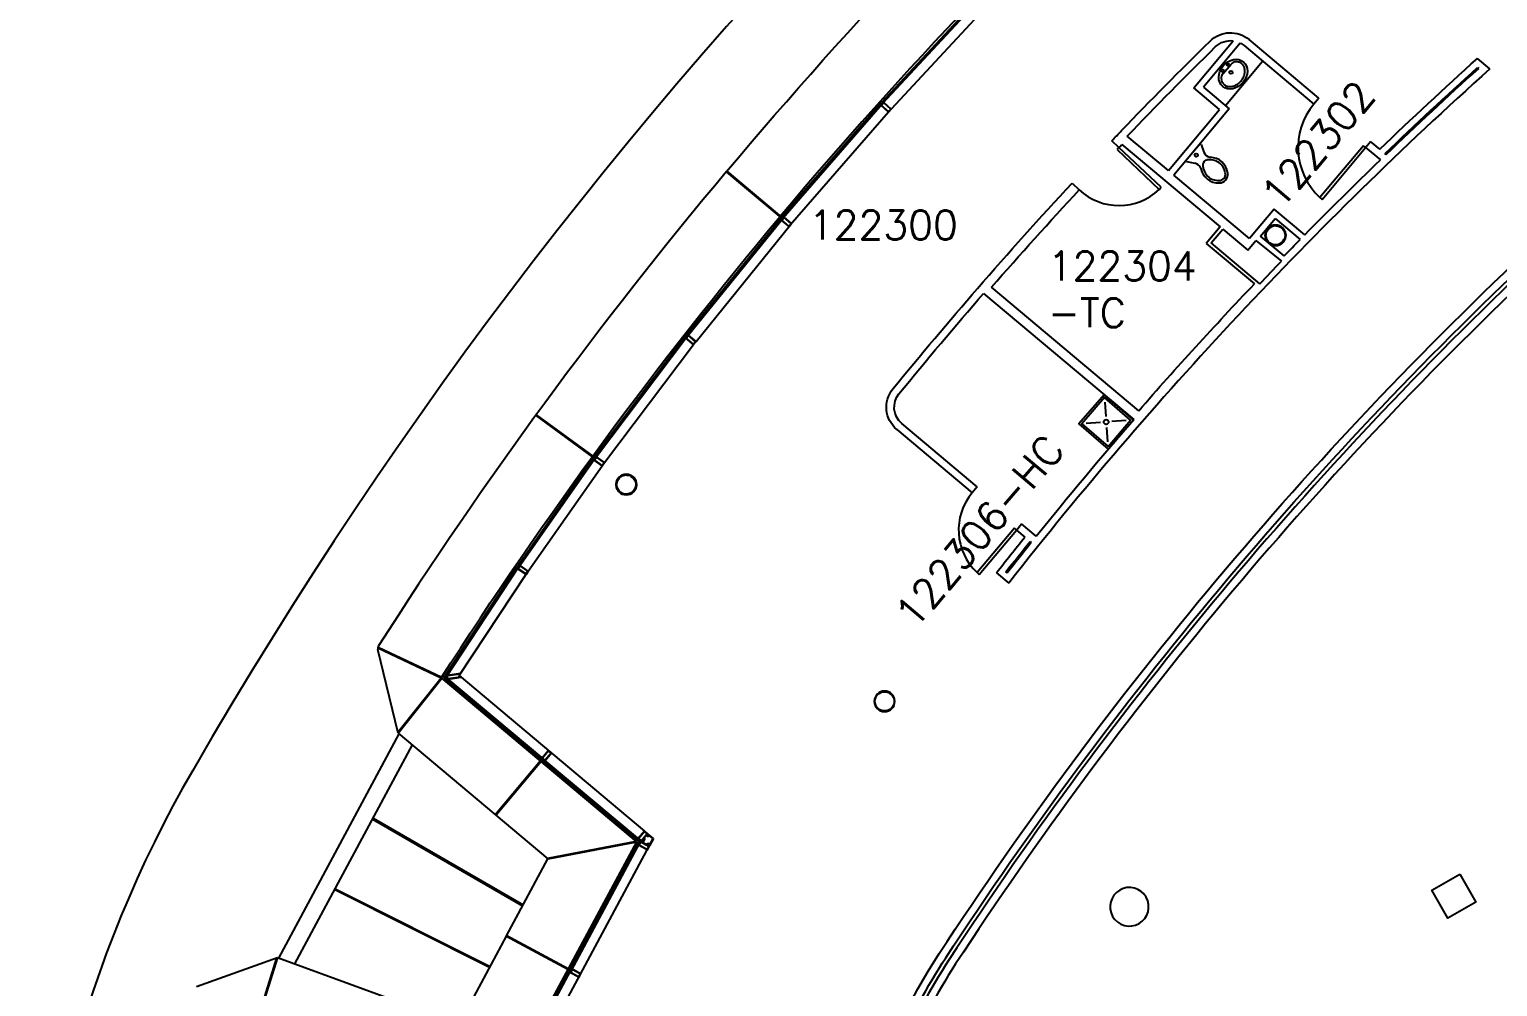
# Model space of a CAD drawing. Extents: x -1850 to 1494, y 4831 to 7402.
# Drawn here: x -1850 to -937, y 5833 to 6428 of the extents above; entities that cross this region are included whole.
import ezdxf

# ---------------------------------------------------------------- set-up
doc = ezdxf.new("R2010")
doc.units = 0
doc.header["$LTSCALE"] = 48
doc.header["$MEASUREMENT"] = 0
doc.layers.get('0').update_dxf_attribs({"linetype": 'CONTINUOUS'})
for name, color, linetype in [('ARDOOR', 7, 'CONTINUOUS'), ('ARROOMNO', 4, 'CONTINUOUS'), ('ARWALL', 7, 'CONTINUOUS'), ('COL', 14, 'CONTINUOUS'), ('EXWALL', 8, 'CONTINUOUS'), ('EXWINDOW', 8, 'CONTINUOUS'), ('MILL', 1, 'CONTINUOUS'), ('MPFIXTURE', 3, 'CONTINUOUS'), ('ROOF', 8, 'CONTINUOUS')]:
    doc.layers.add(name, color=color, linetype=linetype)
doc.styles.add('ROMANS', font='romans.shx', dxfattribs={"height": 18})

# ---------------------------------------------------------------- blocks, each defined once
blk = doc.blocks.new('*U37')
at = {"linetype": 'CONTINUOUS', "flags": 128}
blk.add_lwpolyline([(-0.533, 0, 1), (0.533, 0, 1), (-0.533, 0)], format="xyb", dxfattribs=at)
at = {"linetype": 'CONTINUOUS'}
blk.add_arc((0, 0), 0.5, 0, 359.99999, dxfattribs=at)
blk = doc.blocks.new('SNK-JC-1')
for p, q in [((9.53, 14.47), (3.25, 20.75)), ((14.47, 14.47), (20.75, 20.75)), ((3.25, 3.25), (9.53, 9.53)), ((20.75, 3.25), (14.47, 9.53))]:
    blk.add_line(p, q)
at = {"flags": 128}
for points in [[(0, 24), (0, 0), (24, 0), (24, 24)], [(1.25, 22.75), (1.25, 1.25), (22.75, 1.25), (22.75, 22.75)]]:
    blk.add_lwpolyline(points, close=True, dxfattribs=at)
blk.add_circle((12, 12), 1.5)
blk = doc.blocks.new('3-00-DR')
at = {"color": 0}
for p, q in [((0, 36), (0, 0)), ((1.75, 36), (0, 36)), ((1.75, 0), (1.75, 36)), ((0, 0), (1.75, 0))]:
    blk.add_line(p, q, dxfattribs=at)
blk.add_arc((-0.08, -0.03), 36.08, 0.04901, 87.09698, dxfattribs=at)
blk = doc.blocks.new('3-06-DR')
at = {"color": 0}
for p, q in [((0, 42), (0, 0)), ((1.75, 42), (0, 42)), ((1.75, 0), (1.75, 42)), ((0, 0), (1.75, 0))]:
    blk.add_line(p, q, dxfattribs=at)
blk.add_arc((-0.07, -0.03), 42.07, 0.03589, 87.52636, dxfattribs=at)
blk = doc.blocks.new('SNK-OVL')
blk.add_line((-4.02, 3.25), (4.02, 3.25))
for centre, radius in [((-2.5, 4.5), 0.75), ((0, 0), 1), ((2.5, 4.5), 0.75)]:
    blk.add_circle(centre, radius)
for centre, start, end in [((-4.02, -0.75), 90, 137.92062), ((4.02, -0.75), 42.10121, 90)]:
    blk.add_arc(centre, 4, start, end)
blk.add_ellipse((0, -1.75), major_axis=(10, 0), ratio=0.8)
blk.add_open_spline([(-6.99, 1.93), (-7.38, 1.5), (-7.69, 1.05), (-8.28, -0.11), (-8.47, -0.82), (-8.53, -2.26), (-8.4, -2.98), (-7.83, -4.37), (-7.38, -5.05), (-6.18, -6.26), (-5.43, -6.8), (-3.72, -7.64), (-2.75, -7.95), (-0.74, -8.27), (0.31, -8.29), (2.35, -8.04), (3.33, -7.78), (5.1, -7), (5.89, -6.49), (7.17, -5.31), (7.66, -4.65), (8.32, -3.27), (8.49, -2.55), (8.5, -1.81), (8.5, -1.78), (8.5, -1.75), (8.5, -1.14), (8.39, -0.54), (7.91, 0.71), (7.52, 1.35), (6.99, 1.93)], degree=3, knots=[2.515773, 2.515773, 2.515773, 2.515773, 2.756182, 2.756182, 3.107509, 3.107509, 3.458835, 3.458835, 3.810162, 3.810162, 4.161488, 4.161488, 4.512815, 4.512815, 4.864141, 4.864141, 5.215468, 5.215468, 5.566794, 5.566794, 5.918121, 5.918121, 6.269447, 6.269447, 6.283185, 6.283185, 6.283185, 6.580082, 6.580082, 6.909232, 6.909232, 6.909232, 6.909232])
blk = doc.blocks.new('TLT-WALL')
for p, q in [((-7, 0), (7, 0)), ((-7, -0.75), (-7, 0)), ((-7, -0.75), (-4.5, -5.25)), ((7, -0.75), (4.5, -5.25)), ((7, -0.75), (7, 0))]:
    blk.add_line(p, q)
blk.add_circle((0, -2.75), 1)
for centre, radius, start, end in [((-9, -7.75), 5.15, 333.62223, 29.0546), ((0, -12.09), 3, 51.29885, 128.70115), ((9, -7.75), 5.15, 150.9454, 206.37777), ((4.17, -17.29), 11.17, 141.80297, 221.62671), ((4.17, -17.29), 9.67, 128.70115, 221.62671), ((-6.18, -9.15), 2, 321.80297, 333.62223), ((-4.17, -17.29), 9.67, 318.37329, 51.29885), ((-4.17, -17.29), 11.17, 318.37329, 38.19703), ((6.18, -9.15), 2, 206.37777, 218.19703), ((-5.67, -26.04), 2, 38.98795, 41.62671), ((0, -21.45), 5.3, 218.98795, 321.01205), ((-5.67, -26.04), 3.5, 38.98795, 41.62671), ((0, -21.45), 3.8, 218.98795, 321.01205), ((5.67, -26.04), 3.5, 138.37329, 141.01205), ((5.67, -26.04), 2, 138.37329, 141.01205)]:
    blk.add_arc(centre, radius, start, end)

msp = doc.modelspace()

# ---------------------------------------------------------------- linework, layer by layer
at = {"layer": 'ARWALL'}
for p, q in [((-1126.12, 6391.68), (-1101.56, 6420.97)), ((-1097.18, 6419.58), (-1120.13, 6392.21)), ((-1094.86, 6418.02), (-1051.47, 6381.61)), ((-1048.34, 6385.35), (-1091.73, 6421.75)), ((-942.04, 6403.53), (-949.75, 6410.01)), ((-949.66, 6404.38), (-949, 6403.83)), ((-1110.02, 6378.19), (-1126.12, 6391.68)), ((-1120.13, 6392.21), (-1104.03, 6378.72)), ((-1048.34, 6385.35), (-1051.47, 6381.61)), ((-1141.79, 6340.27), (-1110.02, 6378.19)), ((-1104.03, 6378.72), (-1138.53, 6337.54)), ((-1141.79, 6340.27), (-1167.43, 6361.79)), ((-1172.58, 6354.61), (-1177.04, 6358.8)), ((-1170.72, 6356.55), (-1109.78, 6305.42)), ((-1019.3, 6354.61), (-1016.16, 6358.35)), ((-1019.3, 6354.61), (-1010.11, 6346.9)), ((-1010.51, 6353.6), (-1016.16, 6358.35)), ((-1006.57, 6350.3), (-1007.23, 6350.85)), ((-1091.48, 6298.06), (-1138.53, 6337.54)), ((-1201.72, 6332.59), (-1197.26, 6328.39)), ((-1076.05, 6316.44), (-1091.48, 6298.06)), ((-1057.05, 6300.5), (-1076.05, 6316.44)), ((-1084.71, 6299.51), (-1075.53, 6310.46)), ((-1075.53, 6310.46), (-1060.04, 6297.46)), ((-1109.78, 6305.42), (-1118.36, 6295.07)), ((-1115.2, 6295.36), (-1108.06, 6303.97)), ((-1108.06, 6303.97), (-1092.54, 6290.96)), ((-1092.54, 6290.96), (-1087.51, 6296.96)), ((-1087.51, 6296.96), (-1071.64, 6283.95)), ((-1069.89, 6287.37), (-1084.71, 6299.51)), ((-1118.36, 6295.07), (-1088.39, 6269.93)), ((-1085.12, 6269.92), (-1115.2, 6295.36)), ((-1256.78, 6263.97), (-1163.39, 6185.65)), ((-1160.33, 6191.07), (-1251.8, 6267.79)), ((-1310.7, 6179.48), (-1263.82, 6140.14)), ((-1260.68, 6143.87), (-1307.57, 6183.21)), ((-1260.68, 6143.87), (-1263.82, 6140.14)), ((-1236.24, 6117), (-1233.1, 6120.73)), ((-1236.24, 6117), (-1231.06, 6112.65)), ((-1224.09, 6113.16), (-1233.1, 6120.73)), ((-1227.8, 6109.92), (-1227.14, 6109.36)), ((-1248.7, 6090.42), (-1241.05, 6083.99)), ((-1242.16, 6090.47), (-1242.82, 6091.03))]:
    msp.add_line(p, q, dxfattribs=at)
at = {"layer": 'ARWALL', "extrusion": (0, 0, -1)}
for centre, radius, start, end in [((1103.3, 6407.96), 18, 45.53982, 130), ((-736.84, 4532.82), 2645.22, 43.84412, 45.53982), ((-736.84, 4532.82), 2640.34, 43.84441, 45.53982), ((1103.3, 6407.96), 13.13, 45.53982, 97.6134), ((1103.3, 6407.96), 13.13, 117.76797, 130), ((-736.82, 4532.78), 2523.59, 46.18011, 48.06239), ((-736.82, 4532.78), 2519.34, 46.19058, 47.97847), ((-736.84, 4532.83), 2518.47, 46.1914, 47.97992), ((-736.84, 4532.82), 2645.22, 43.65355, 43.84412), ((-736.84, 4532.82), 2639.09, 43.65446, 43.71297), ((-736.84, 4532.83), 2518.47, 44.57813, 46.07985), ((-736.84, 4532.82), 2645.22, 40.96745, 42.87378), ((-736.84, 4532.82), 2639.09, 41.10273, 42.87288), ((-736.84, 4532.83), 2518.47, 44.16033, 44.48113), ((-737.14, 4533.01), 2414.72, 33.15934, 46.87665), ((-737.14, 4533.01), 2409.84, 33.15934, 46.73057), ((-736.84, 4532.83), 2517.34, 43.63391, 44.07684), ((-736.84, 4532.83), 2519.72, 41.15535, 43.58265), ((-736.84, 4532.82), 2645.22, 39.19912, 40.96745), ((-736.84, 4532.82), 2640.34, 39.19912, 40.96926), ((1299.13, 6193.27), 18, 310, 39.19912), ((1299.13, 6193.27), 13.13, 310, 39.19912), ((-736.84, 4532.83), 2518.47, 38.86572, 41.01656), ((-736.81, 4532.78), 2523.59, 38.11419, 38.75864), ((-736.82, 4532.78), 2519.34, 38.20771, 38.75655), ((-736.84, 4532.83), 2518.47, 38.20576, 38.75478), ((978.92, 5654.26), 364.82, 266.82237, 33.15549), ((978.92, 5654.26), 359.95, 22.97808, 33.15549)]:
    msp.add_arc(centre, radius, start, end, dxfattribs=at)
at = {"layer": 'ARWALL'}
for centre, radius, start, end in [((736.97, 4532.72), 2513.77, 131.90717, 141.89446), ((737.87, 4532.06), 2408.63, 133.32898, 146.8252), ((737.87, 4532.06), 2403.75, 133.47597, 146.8252), ((-978.2, 5654.45), 358.1, 146.89307, 157.38947), ((-978.2, 5654.45), 353.23, 146.89307, 157.99628)]:
    msp.add_arc(centre, radius, start, end, dxfattribs=at)
at = {"layer": 'COL', "flags": 128}
for points in [[(-1081.59, 6300.61), (-1081.2, 6302.55), (-1080.91, 6302.99), (-1079.81, 6304.63), (-1079.38, 6304.92), (-1077.74, 6306.02), (-1077.23, 6306.12), (-1075.29, 6306.51), (-1074.78, 6306.4), (-1072.84, 6306.02), (-1072.41, 6305.73), (-1070.76, 6304.63), (-1070.47, 6304.2), (-1069.38, 6302.55), (-1069.27, 6302.05), (-1068.89, 6300.11), (-1068.99, 6299.6), (-1069.38, 6297.66), (-1069.66, 6297.22), (-1070.76, 6295.58), (-1071.19, 6295.29), (-1072.84, 6294.19), (-1073.35, 6294.09), (-1075.29, 6293.71), (-1075.8, 6293.81), (-1077.74, 6294.19), (-1078.17, 6294.48), (-1079.81, 6295.58), (-1080.1, 6296.01), (-1081.2, 6297.66), (-1081.3, 6298.16), (-1081.69, 6300.11), (-1081.59, 6300.61)], [(-1081.19, 6300.58), (-1080.83, 6302.4), (-1080.56, 6302.81), (-1079.53, 6304.35), (-1079.13, 6304.62), (-1077.58, 6305.65), (-1077.11, 6305.74), (-1075.29, 6306.11), (-1074.81, 6306.01), (-1072.99, 6305.65), (-1072.59, 6305.38), (-1071.05, 6304.35), (-1070.78, 6303.94), (-1069.75, 6302.4), (-1069.65, 6301.92), (-1069.29, 6300.11), (-1069.38, 6299.63), (-1069.75, 6297.81), (-1070.02, 6297.4), (-1071.05, 6295.86), (-1071.45, 6295.59), (-1072.99, 6294.56), (-1073.47, 6294.47), (-1075.29, 6294.11), (-1075.77, 6294.2), (-1077.58, 6294.56), (-1077.99, 6294.83), (-1079.53, 6295.86), (-1079.8, 6296.27), (-1080.83, 6297.81), (-1080.93, 6298.29), (-1081.29, 6300.11), (-1081.19, 6300.58)], [(-1485.09, 6145.75), (-1484.7, 6147.69), (-1484.41, 6148.12), (-1483.31, 6149.76), (-1482.88, 6150.05), (-1481.24, 6151.15), (-1480.73, 6151.25), (-1478.79, 6151.64), (-1478.28, 6151.54), (-1476.34, 6151.15), (-1475.91, 6150.86), (-1474.26, 6149.76), (-1473.97, 6149.33), (-1472.87, 6147.69), (-1472.77, 6147.18), (-1472.39, 6145.24), (-1472.49, 6144.73), (-1472.87, 6142.79), (-1473.16, 6142.36), (-1474.26, 6140.71), (-1474.69, 6140.42), (-1476.34, 6139.32), (-1476.85, 6139.22), (-1478.79, 6138.84), (-1479.3, 6138.94), (-1481.24, 6139.32), (-1481.67, 6139.61), (-1483.31, 6140.71), (-1483.6, 6141.14), (-1484.7, 6142.79), (-1484.8, 6143.3), (-1485.19, 6145.24), (-1485.09, 6145.75)], [(-1484.69, 6145.71), (-1484.33, 6147.53), (-1484.06, 6147.94), (-1483.03, 6149.48), (-1482.62, 6149.75), (-1481.08, 6150.78), (-1480.61, 6150.87), (-1478.79, 6151.24), (-1478.31, 6151.14), (-1476.49, 6150.78), (-1476.09, 6150.51), (-1474.54, 6149.48), (-1474.27, 6149.07), (-1473.24, 6147.53), (-1473.15, 6147.06), (-1472.79, 6145.24), (-1472.88, 6144.76), (-1473.24, 6142.94), (-1473.51, 6142.54), (-1474.54, 6140.99), (-1474.95, 6140.72), (-1476.49, 6139.69), (-1476.97, 6139.6), (-1478.79, 6139.24), (-1479.26, 6139.33), (-1481.08, 6139.69), (-1481.49, 6139.96), (-1483.03, 6140.99), (-1483.3, 6141.4), (-1484.33, 6142.94), (-1484.42, 6143.42), (-1484.79, 6145.24), (-1484.69, 6145.71)], [(-960.77, 5903.17), (-950.77, 5885.85), (-968.09, 5875.85), (-978.09, 5893.17), (-960.77, 5903.17)]]:
    msp.add_lwpolyline(points, dxfattribs=at)
at = {"layer": 'COL', "extrusion": (0, 0, -1)}
msp.add_arc((1166.12, 5882.88), 12, 330, 329.99999, dxfattribs=at)
at = {"layer": 'EXWALL'}
for p, q in [((-1593.79, 6025.2), (-1472.4, 5923.34)), ((-1472.4, 5923.34), (-1562.22, 5756.46))]:
    msp.add_line(p, q, dxfattribs=at)
msp.add_arc((736.84, 4532.83), 2767.49, 132.6326, 140, dxfattribs=at)
at = {"layer": 'EXWALL', "extrusion": (0, 0, -1)}
msp.add_arc((-736.84, 4532.83), 2767.49, 32.6326, 40, dxfattribs=at)
at = {"layer": 'EXWINDOW'}
for p, q in [((-1256.15, 6451.54), (-1320.23, 6382.68)), ((-1255.96, 6451.37), (-1320.05, 6382.51)), ((-1255.6, 6451.03), (-1319.68, 6382.17)), ((-1255.42, 6450.86), (-1319.5, 6382)), ((-1251.6, 6445.79), (-1314.15, 6378.57)), ((-1320.56, 6382.3), (-1382.25, 6311.29)), ((-1320.37, 6382.14), (-1382.06, 6311.12)), ((-1320, 6381.81), (-1381.69, 6310.8)), ((-1319.81, 6381.65), (-1381.5, 6310.63)), ((-1320.41, 6381.34), (-1320.78, 6381.67)), ((-1319.81, 6381.65), (-1320.56, 6382.3)), ((-1318.72, 6382.67), (-1320.39, 6380.81)), ((-1315.82, 6376.71), (-1320.39, 6380.81)), ((-1319.5, 6382), (-1320.23, 6382.68)), ((-1318.71, 6382.4), (-1320.13, 6380.82)), ((-1315.84, 6376.97), (-1320.13, 6380.82)), ((-1319.25, 6382.62), (-1319.62, 6382.96)), ((-1314.15, 6378.57), (-1318.72, 6382.67)), ((-1314.42, 6378.55), (-1318.71, 6382.4)), ((-1315.82, 6376.71), (-1376.86, 6306.44)), ((-1314.42, 6378.55), (-1315.84, 6376.97)), ((-1314.15, 6378.57), (-1315.82, 6376.71)), ((-1441.8, 6237.82), (-1382.58, 6310.9)), ((-1441.61, 6237.66), (-1382.38, 6310.74)), ((-1441.22, 6237.35), (-1381.99, 6310.43)), ((-1441.02, 6237.19), (-1381.8, 6310.27)), ((-1435.46, 6234.13), (-1376.86, 6306.43)), ((-1382.39, 6309.94), (-1382.78, 6310.26)), ((-1381.8, 6310.27), (-1382.58, 6310.9)), ((-1382.38, 6309.43), (-1380.77, 6311.35)), ((-1377.67, 6305.48), (-1382.38, 6309.43)), ((-1381.5, 6310.63), (-1382.25, 6311.29)), ((-1382.12, 6309.45), (-1380.75, 6311.08)), ((-1377.69, 6305.74), (-1382.12, 6309.45)), ((-1381.28, 6311.27), (-1381.65, 6311.6)), ((-1376.06, 6307.39), (-1380.77, 6311.35)), ((-1376.32, 6307.37), (-1380.75, 6311.08)), ((-1377.69, 6305.74), (-1376.32, 6307.37)), ((-1377.67, 6305.48), (-1376.06, 6307.39)), ((-1498.8, 6162.36), (-1442.11, 6237.42)), ((-1498.6, 6162.21), (-1441.91, 6237.27)), ((-1498.2, 6161.91), (-1441.51, 6236.97)), ((-1498.01, 6161.76), (-1441.31, 6236.82)), ((-1441.89, 6236.47), (-1442.29, 6236.77)), ((-1441.31, 6236.82), (-1442.11, 6237.42)), ((-1441.02, 6237.19), (-1441.8, 6237.82)), ((-1441.78, 6236.17), (-1440.18, 6238.08)), ((-1437.07, 6232.21), (-1441.78, 6236.17)), ((-1441.52, 6236.19), (-1440.15, 6237.82)), ((-1437.09, 6232.48), (-1441.52, 6236.19)), ((-1440.83, 6237.83), (-1441.21, 6238.15)), ((-1435.46, 6234.13), (-1440.18, 6238.08)), ((-1435.73, 6234.1), (-1440.15, 6237.82)), ((-1437, 6232.16), (-1438.99, 6233.71)), ((-1437.04, 6232.42), (-1438.88, 6233.86)), ((-1435.73, 6234.1), (-1437.61, 6235.57)), ((-1435.46, 6234.13), (-1437.5, 6235.72)), ((-1437.04, 6232.42), (-1435.73, 6234.1)), ((-1437, 6232.16), (-1435.46, 6234.13)), ((-1492.34, 6158.89), (-1437, 6232.16)), ((-1546.26, 6094.79), (-1499.1, 6161.95)), ((-1546.05, 6094.65), (-1498.89, 6161.81)), ((-1545.64, 6094.37), (-1498.48, 6161.52)), ((-1545.43, 6094.23), (-1498.28, 6161.38)), ((-1498.84, 6161.01), (-1499.25, 6161.3)), ((-1498.28, 6161.38), (-1499.1, 6161.95)), ((-1498.01, 6161.76), (-1498.8, 6162.36)), ((-1498.77, 6160.48), (-1497.3, 6162.5)), ((-1493.81, 6156.87), (-1498.77, 6160.48)), ((-1498.51, 6160.52), (-1497.26, 6162.24)), ((-1493.86, 6157.13), (-1498.51, 6160.52)), ((-1497.83, 6162.4), (-1498.23, 6162.71)), ((-1492.34, 6158.89), (-1497.3, 6162.5)), ((-1492.6, 6158.85), (-1497.26, 6162.24)), ((-1539.7, 6091.51), (-1493.81, 6156.87)), ((-1493.86, 6157.13), (-1492.6, 6158.85)), ((-1493.81, 6156.87), (-1492.34, 6158.89)), ((-1592.26, 6025.22), (-1546.54, 6094.38)), ((-1591.42, 6026.03), (-1546.34, 6094.24)), ((-1591, 6025.76), (-1545.92, 6093.95)), ((-1590.79, 6025.62), (-1545.72, 6093.81)), ((-1582.76, 6026.64), (-1541.12, 6089.46)), ((-1546.26, 6093.44), (-1546.68, 6093.71)), ((-1545.72, 6093.81), (-1546.54, 6094.38)), ((-1545.43, 6094.23), (-1546.26, 6094.79)), ((-1544.76, 6094.98), (-1546.18, 6092.92)), ((-1541.11, 6089.45), (-1546.18, 6092.92)), ((-1544.71, 6094.72), (-1545.91, 6092.96)), ((-1541.16, 6089.71), (-1545.91, 6092.96)), ((-1545.29, 6094.87), (-1545.7, 6095.16)), ((-1539.7, 6091.51), (-1544.76, 6094.98)), ((-1539.96, 6091.46), (-1544.71, 6094.72)), ((-1539.96, 6091.46), (-1541.16, 6089.71)), ((-1539.7, 6091.51), (-1541.11, 6089.45)), ((-1592.26, 6025.22), (-1592.05, 6025.08)), ((-1592.05, 6025.08), (-1591.42, 6026.03)), ((-1591.24, 6025.66), (-1591.88, 6024.9)), ((-1591.88, 6024.9), (-1531.01, 5973.82)), ((-1591.72, 6025.09), (-1530.85, 5974.01)), ((-1591.57, 6024.64), (-1591.67, 6024.72)), ((-1591.42, 6026.03), (-1590.79, 6025.62)), ((-1591.4, 6025.47), (-1530.52, 5974.39)), ((-1591.04, 6025.17), (-1591.36, 6024.79)), ((-1591.24, 6025.66), (-1530.36, 5974.59)), ((-1591.11, 6026.5), (-1590.69, 6026.22)), ((-1590.4, 6025.99), (-1589.83, 6026.84)), ((-1590.4, 6025.99), (-1590.31, 6025.05)), ((-1590.31, 6025.05), (-1589.49, 6024.37)), ((-1590.14, 6025.93), (-1589.69, 6026.61)), ((-1590.14, 6025.93), (-1590.07, 6025.17)), ((-1590.07, 6025.17), (-1589.42, 6024.63)), ((-1589.83, 6026.84), (-1581.83, 6028.04)), ((-1589.69, 6026.61), (-1582.35, 6027.71)), ((-1589.49, 6024.37), (-1581.48, 6025.56)), ((-1589.42, 6024.63), (-1582.07, 6025.73)), ((-1582.35, 6027.71), (-1583.09, 6026.59)), ((-1583.09, 6026.59), (-1582.07, 6025.73)), ((-1582.76, 6026.64), (-1467.45, 5929.95)), ((-1527.13, 5979.99), (-1531.08, 5975.29)), ((-1527.11, 5979.73), (-1530.81, 5975.31)), ((-1525.48, 5978.36), (-1529.18, 5973.95)), ((-1525.22, 5978.39), (-1529.16, 5973.68)), ((-1525.22, 5978.39), (-1527.13, 5979.99)), ((-1525.48, 5978.36), (-1527.11, 5979.73)), ((-1531.32, 5974.41), (-1531, 5974.8)), ((-1529.16, 5973.68), (-1531.08, 5975.29)), ((-1531.01, 5973.82), (-1530.36, 5974.59)), ((-1529.18, 5973.95), (-1530.81, 5975.31)), ((-1530.62, 5973.5), (-1529.98, 5974.26)), ((-1530.62, 5973.5), (-1471.53, 5923.91)), ((-1530.46, 5973.69), (-1471.37, 5924.1)), ((-1530.14, 5974.07), (-1471.05, 5924.49)), ((-1530, 5973.3), (-1529.68, 5973.69)), ((-1529.98, 5974.26), (-1470.89, 5924.68)), ((-1471.37, 5923.14), (-1514.04, 5843.88)), ((-1471.15, 5923.02), (-1513.82, 5843.76)), ((-1470.71, 5922.79), (-1513.38, 5843.52)), ((-1471.83, 5924.5), (-1471.51, 5924.88)), ((-1471.53, 5923.91), (-1470.89, 5924.68)), ((-1471.33, 5925.28), (-1471.42, 5925.18)), ((-1471.42, 5925.18), (-1470.25, 5924.21)), ((-1471.37, 5923.14), (-1470.49, 5922.67)), ((-1467.45, 5929.95), (-1471.34, 5925.3)), ((-1468.66, 5923.06), (-1471.34, 5925.3)), ((-1470.15, 5924.3), (-1471.33, 5925.28)), ((-1470.9, 5923.99), (-1471.29, 5923.96)), ((-1470.89, 5924.2), (-1471.28, 5924.17)), ((-1470.19, 5923.02), (-1471.18, 5921.18)), ((-1470.78, 5923.3), (-1471.17, 5923.21)), ((-1471.15, 5923.6), (-1470.51, 5924.36)), ((-1470.42, 5922.99), (-1471.15, 5923.6)), ((-1470.77, 5923.29), (-1471.15, 5923.19)), ((-1471.13, 5924.29), (-1471.09, 5923.85)), ((-1470.71, 5923.11), (-1471.09, 5923.01)), ((-1467.42, 5929.69), (-1471.07, 5925.33)), ((-1469.45, 5923.96), (-1471.07, 5925.33)), ((-1470.7, 5923.09), (-1471.07, 5923)), ((-1470.91, 5922.95), (-1471.01, 5923.37)), ((-1470.89, 5922.93), (-1471, 5923.36)), ((-1469.88, 5923.11), (-1470.93, 5921.26)), ((-1470.92, 5924.24), (-1470.9, 5923.99)), ((-1470.89, 5923.62), (-1470.49, 5924.1)), ((-1470.45, 5923.25), (-1470.89, 5923.62)), ((-1470.73, 5923.07), (-1470.78, 5923.3)), ((-1470.71, 5923.05), (-1470.77, 5923.29)), ((-1469.78, 5923.76), (-1470.51, 5924.36)), ((-1470.05, 5923.73), (-1470.49, 5924.1)), ((-1470.45, 5923.25), (-1470.05, 5923.73)), ((-1470.42, 5922.99), (-1469.78, 5923.76)), ((-1470.28, 5923.16), (-1469.9, 5923.65)), ((-1470.18, 5923.08), (-1470.28, 5923.16)), ((-1470.25, 5924.21), (-1470.24, 5924.2)), ((-1470.24, 5924.2), (-1470.22, 5924.22)), ((-1470.22, 5924.22), (-1470.15, 5924.3)), ((-1469.93, 5923.35), (-1470.19, 5923.02)), ((-1469.79, 5923.57), (-1470.18, 5923.08)), ((-1464.6, 5920.48), (-1469.93, 5923.35)), ((-1469.9, 5923.65), (-1469.79, 5923.57)), ((-1464.86, 5920.41), (-1469.88, 5923.11)), ((-1465.8, 5928.32), (-1469.45, 5923.96)), ((-1467.88, 5925.54), (-1469.3, 5923.84)), ((-1468.68, 5923.32), (-1469.3, 5923.84)), ((-1467.71, 5924.19), (-1468.88, 5922.79)), ((-1467.87, 5922.25), (-1468.88, 5922.79)), ((-1467.26, 5925.02), (-1468.68, 5923.32)), ((-1466.99, 5925.04), (-1468.66, 5923.06)), ((-1467.56, 5924.07), (-1468.59, 5922.85)), ((-1467.78, 5922.41), (-1468.59, 5922.85)), ((-1467.26, 5925.02), (-1467.88, 5925.54)), ((-1465.53, 5928.35), (-1467.76, 5925.68)), ((-1466.99, 5925.04), (-1467.76, 5925.68)), ((-1467.56, 5924.07), (-1467.71, 5924.19)), ((-1465.53, 5928.35), (-1467.45, 5929.95)), ((-1465.8, 5928.32), (-1467.42, 5929.69)), ((-1466.2, 5927.54), (-1467.15, 5926.41)), ((-1467, 5926.29), (-1467.15, 5926.41)), ((-1466.18, 5927.28), (-1467, 5926.29)), ((-1466.2, 5927.54), (-1465.02, 5926.55)), ((-1466.18, 5927.28), (-1465.14, 5926.41)), ((-1465.92, 5927.32), (-1465.25, 5928.11)), ((-1465.92, 5927.32), (-1465.1, 5926.64)), ((-1465.82, 5927.95), (-1465.42, 5927.98)), ((-1465.78, 5927.82), (-1465.8, 5928.03)), ((-1465.74, 5927.77), (-1465.52, 5927.79)), ((-1465.7, 5927.75), (-1465.73, 5928.1)), ((-1465.65, 5927.34), (-1465.23, 5927.85)), ((-1465.65, 5927.34), (-1464.98, 5926.78)), ((-1465.52, 5927.79), (-1465.54, 5928.14)), ((-1461.97, 5925.37), (-1465.25, 5928.11)), ((-1462.21, 5925.32), (-1465.22, 5927.84)), ((-1465.02, 5926.55), (-1465.14, 5926.41)), ((-1465.1, 5926.64), (-1464.98, 5926.78)), ((-1462.21, 5925.32), (-1464.49, 5921.08)), ((-1461.97, 5925.37), (-1464.42, 5920.82)), ((-1554.38, 5753.68), (-1464.6, 5920.48)), ((-1470.49, 5922.67), (-1513.16, 5843.4)), ((-1471.45, 5922.47), (-1471.01, 5922.24)), ((-1465.79, 5918.28), (-1471.18, 5921.18)), ((-1465.86, 5918.54), (-1470.93, 5921.26)), ((-1467.87, 5922.25), (-1467.78, 5922.41)), ((-1467.16, 5921.87), (-1467.07, 5922.03)), ((-1465.8, 5921.13), (-1467.16, 5921.87)), ((-1465.88, 5921.39), (-1467.07, 5922.03)), ((-1466.38, 5921.68), (-1466.6, 5921.28)), ((-1465.88, 5921.39), (-1465.27, 5922.52)), ((-1464.86, 5920.41), (-1465.86, 5918.54)), ((-1465.8, 5921.13), (-1465.1, 5922.43)), ((-1464.6, 5920.48), (-1465.79, 5918.28)), ((-1465.6, 5921.46), (-1465.1, 5922.39)), ((-1464.42, 5920.83), (-1465.6, 5921.46)), ((-1465.34, 5921.54), (-1464.93, 5922.3)), ((-1464.49, 5921.08), (-1465.34, 5921.54)), ((-1465.27, 5922.52), (-1465.1, 5922.43)), ((-1465.1, 5922.39), (-1464.93, 5922.3)), ((-1464.99, 5920.79), (-1464.61, 5920.88)), ((-1464.94, 5921.01), (-1464.86, 5920.67)), ((-1464.76, 5921.03), (-1464.68, 5920.69)), ((-1561.51, 5755.67), (-1514.31, 5843.37)), ((-1561.29, 5755.55), (-1514.09, 5843.26)), ((-1560.85, 5755.32), (-1513.65, 5843.02)), ((-1560.63, 5755.2), (-1513.43, 5842.9)), ((-1513.95, 5842.47), (-1514.39, 5842.7)), ((-1513.43, 5842.9), (-1514.31, 5843.37)), ((-1513.16, 5843.4), (-1514.04, 5843.88)), ((-1512.62, 5844.25), (-1513.8, 5842.05)), ((-1508.38, 5839.13), (-1513.8, 5842.05)), ((-1512.54, 5843.99), (-1513.55, 5842.12)), ((-1508.46, 5839.38), (-1513.55, 5842.12)), ((-1513.08, 5844.07), (-1513.52, 5844.31)), ((-1507.2, 5841.33), (-1512.62, 5844.25)), ((-1507.45, 5841.25), (-1512.54, 5843.99)), ((-1507.45, 5841.25), (-1508.46, 5839.38)), ((-1507.2, 5841.33), (-1508.38, 5839.13))]:
    msp.add_line(p, q, dxfattribs=at)
for centre, radius, start, end in [((-1320.53, 6382.62), 0.312, 264.90452, 11.17812), ((-1381.53, 6310.35), 0.283, 83.97249, 196.02751), ((-1498.02, 6161.48), 0.279, 87.46564, 200.36907), ((-1545.29, 6093.82), 0.43, 110.20699, 181.22908), ((-1590.6, 6025.46), 0.207, 30, 29.99999), ((-1530.94, 5973.52), 0.312, 356.8699, 103.1301), ((-1471.61, 5923.58), 0.452, 295.84662, 2.10933), ((-1471.59, 5923.57), 0.452, 295.95052, 2.21323), ((-1471.55, 5923.54), 0.443, 295.87578, 2.13849), ((-1471.53, 5923.53), 0.443, 295.97967, 2.24238), ((-1471.49, 5923.5), 0.433, 297.14757, 318.41211), ((-1471.48, 5923.48), 0.433, 297.25146, 318.516), ((-1471.45, 5923.46), 0.433, 298.66199, 311.16508), ((-1471.43, 5923.45), 0.433, 298.76588, 311.26897), ((-1471.49, 5923.5), 0.433, 338.95832, 3.41028), ((-1471.48, 5923.48), 0.433, 339.06222, 3.51417), ((-1471.45, 5923.46), 0.433, 347.61504, 3.41028), ((-1471.43, 5923.45), 0.433, 347.71893, 3.51417), ((-1465.28, 5928.35), 0.389, 200.66531, 211.5218), ((-1465.24, 5928.38), 0.389, 199.48433, 218.76883), ((-1465.19, 5928.43), 0.398, 198.55423, 254.80092), ((-1465.15, 5928.47), 0.407, 198.76305, 253.78922), ((-1465.24, 5928.38), 0.389, 239.31505, 257.08403), ((-1465.28, 5928.35), 0.389, 247.97176, 258.23819), ((-1514.51, 5843.81), 0.475, 294.68836, 8.73164), ((-1512.96, 5842.97), 0.475, 114.68521, 188.73479)]:
    msp.add_arc(centre, radius, start, end, dxfattribs=at)
at = {"layer": 'EXWINDOW', "extrusion": (0, 0, -1)}
for centre, radius, start, end in [((1319.54, 6381.72), 0.279, 345.50697, 98.41039), ((1382.56, 6311.22), 0.317, 167.2428, 272.7572), ((1442.1, 6237.74), 0.312, 164.90452, 271.17812), ((1499.1, 6162.27), 0.312, 162.94584, 269.21944), ((1546.61, 6094.73), 0.36, 170.09136, 258.14824), ((1591.96, 6024.99), 0.125, 46.64392, 226.64392), ((1590.68, 6025.46), 0.198, 312.99658, 55.47327), ((1530.05, 5974.57), 0.312, 256.8699, 3.1301), ((1471.58, 5923.46), 0.452, 96.86864, 163.13136), ((1471.54, 5923.52), 0.443, 96.8978, 163.16051), ((1471.5, 5923.58), 0.433, 98.16959, 119.43413), ((1471.47, 5923.63), 0.433, 99.68401, 112.1871), ((1471.5, 5923.58), 0.433, 139.98035, 164.4323), ((1471.47, 5923.63), 0.433, 148.63706, 164.4323), ((1464.36, 5920.57), 0.389, 2.63828, 13.90629), ((1464.31, 5920.55), 0.389, 1.30384, 21.15331), ((1464.25, 5920.52), 0.398, 0.2072, 56.57891), ((1464.2, 5920.49), 0.407, 358.58783, 55.46523), ((1464.36, 5920.57), 0.389, 50.35624, 60.24349), ((1464.31, 5920.55), 0.389, 41.69953, 58.97378)]:
    msp.add_arc(centre, radius, start, end, dxfattribs=at)
at = {"layer": 'EXWINDOW'}
for centre, major_axis in [((-1471.09, 5924.08), (0.151, 0.181)), ((-1470.94, 5923.16), (0.202, -0.122)), ((-1470.92, 5923.15), (0.202, -0.122)), ((-1465.62, 5927.95), (-0.139, -0.161)), ((-1464.81, 5920.85), (-0.181, 0.111))]:
    msp.add_ellipse(centre, major_axis=major_axis, ratio=0.884654, dxfattribs=at)
at = {"layer": 'MILL'}
msp.add_line((-1083.39, 6408.01), (-1106.34, 6380.64), dxfattribs=at)
at = {"layer": 'ROOF'}
for p, q in [((-1416.67, 6339.51), (-1382.58, 6310.9)), ((-1416.34, 6339.89), (-1382.25, 6311.29)), ((-1535.06, 6188.16), (-1499.91, 6162.55)), ((-1534.77, 6188.57), (-1499.61, 6162.95)), ((-1633.24, 6043.78), (-1593.79, 6025.2)), ((-1620.54, 5990.86), (-1633.18, 6042.65)), ((-1633.12, 6044.28), (-1593.52, 6025.62)), ((-1620.7, 5991.48), (-1593.79, 6025.2)), ((-1620.54, 5990.86), (-1593.4, 6024.89)), ((-1694.84, 5851.02), (-1619.88, 5990.29)), ((-1620.54, 5990.86), (-1527.49, 5912.78)), ((-1684.91, 5847.41), (-1611.69, 5983.43)), ((-1532.16, 5973.52), (-1560.14, 5940.18)), ((-1531.78, 5973.2), (-1559.76, 5939.85)), ((-1636.47, 5937.41), (-1543.21, 5883.57)), ((-1636.23, 5937.85), (-1542.97, 5884.01)), ((-1472.65, 5923.55), (-1527.74, 5912.98)), ((-1472.56, 5923.06), (-1527.64, 5912.49)), ((-1553.33, 5864.76), (-1527.49, 5912.78)), ((-1660.04, 5893.6), (-1563.74, 5845.42)), ((-1659.81, 5894.04), (-1563.51, 5845.86)), ((-1553.38, 5864.67), (-1582.7, 5810.2)), ((-1515.12, 5843.89), (-1553.66, 5864.64)), ((-1514.88, 5844.33), (-1553.43, 5865.08)), ((-1745.85, 5833.29), (-1695.65, 5851.31)), ((-1696.24, 5851.1), (-1709.07, 5809.91)), ((-1695.65, 5851.31), (-1708.59, 5809.76)), ((-1695.65, 5851.32), (-1582.7, 5810.2))]:
    msp.add_line(p, q, dxfattribs=at)
for centre, radius, start, end in [((736.84, 4532.83), 2869.62, 90.00033, 149.99979), ((736.84, 4532.83), 2811.01, 140, 147.4574), ((-1092.21, 7700.84), 2869.62, 270.00033, 329.99967), ((-1630.27, 6043.36), 3, 146.72155, 193.71294), ((-1092.2, 5588.84), 757.62, 150.00019, 270.00033)]:
    msp.add_arc(centre, radius, start, end, dxfattribs=at)
at = {"layer": 'ROOF', "extrusion": (0, 0, -1)}
msp.add_arc((-736.84, 4532.83), 2811.01, 40, 47.4574, dxfattribs=at)

# ---------------------------------------------------------------- block references
at = {"layer": 'ARDOOR'}
for name, p, rotation in [('3-06-DR', (-1019.3, 6354.61), 139.9999993925445), ('3-00-DR', (-1172.58, 6354.61), 226.736333733998), ('3-00-DR', (-1236.24, 6117), 139.9999999999963)]:
    msp.add_blockref(name, p, dxfattribs=dict(at, rotation=rotation))
at = {"layer": 'COL', "xscale": 11.99999999999926, "yscale": 11.99999999999926, "zscale": 11.99999999999926}
for p in [(-1075.29, 6300.11), (-1478.79, 6145.24), (-1318.26, 6010.54)]:
    msp.add_blockref('*U37', p, dxfattribs=at)
at = {"layer": 'MPFIXTURE'}
for name, p, rotation in [('SNK-OVL', (-1103.01, 6401.34), 50.04430137669357), ('TLT-WALL', (-1126.65, 6351.72), 49.9999993925458), ('SNK-JC-1', (-1163.6, 6185.4), 139.2564706547634)]:
    msp.add_blockref(name, p, dxfattribs=dict(at, rotation=rotation))

# ---------------------------------------------------------------- texts
at = {"layer": 'ARROOMNO', "style": 'ROMANS'}
for s, p in [('122302', (-1071.82, 6315.45)), ('122306-HC', (-1299.32, 6054.72))]:
    msp.add_text(s, height=18, rotation=49.92, dxfattribs=at).set_placement(p)
for s, p in [('122300', (-1365.33, 6297.51)), ('122304', (-1216.83, 6272.08)), ('-TC', (-1216.83, 6242.94))]:
    msp.add_text(s, height=18, dxfattribs=at).set_placement(p)

doc.saveas('drawing.dxf')
